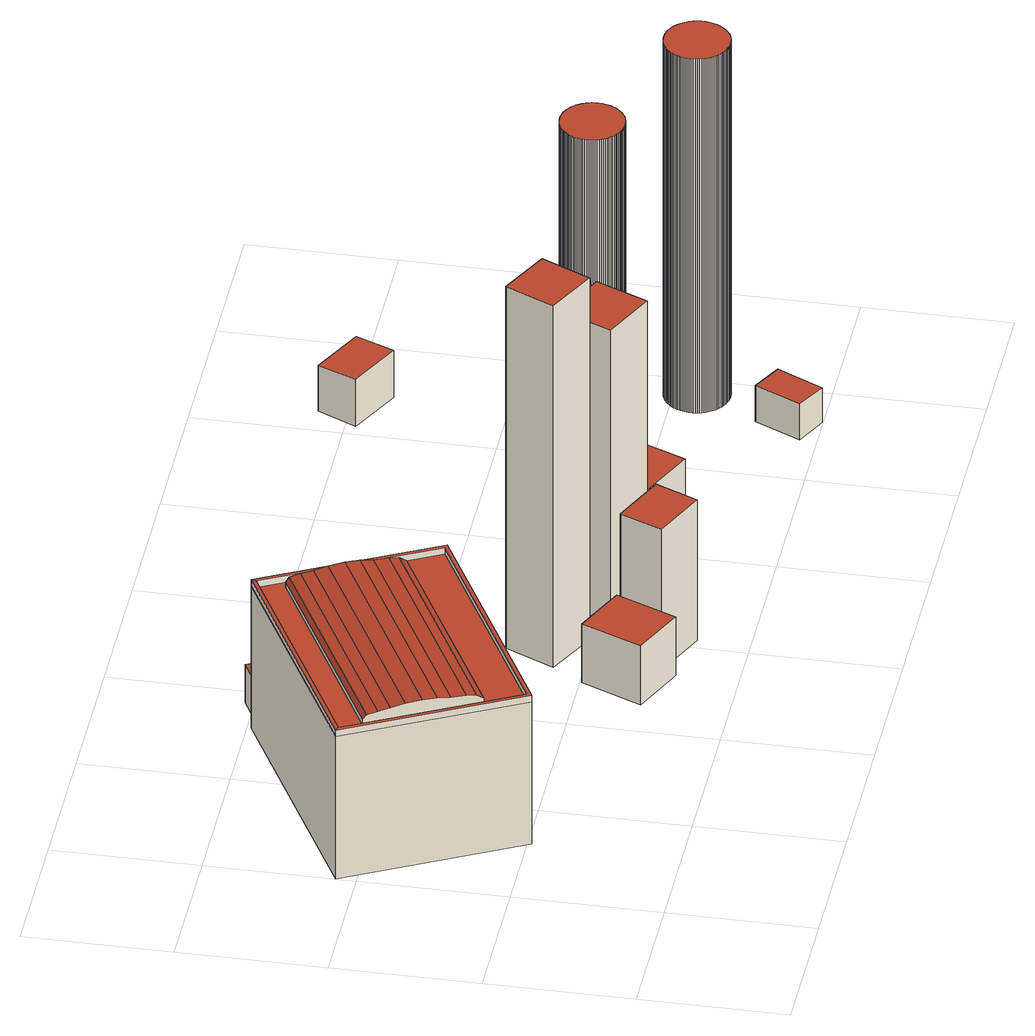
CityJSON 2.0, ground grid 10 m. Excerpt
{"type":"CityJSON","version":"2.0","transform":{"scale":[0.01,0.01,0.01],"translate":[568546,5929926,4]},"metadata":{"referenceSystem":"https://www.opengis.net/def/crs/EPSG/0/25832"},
"CityObjects":{
"building1":{"type":"Building","attributes":{"Grundfläche 2D":"250.855771","Grundhöhe NN":"4.957"},"children":["building1-1"],"geometry":[{"type":"MultiSurface","lod":"3","boundaries":[[[0,1,2,3,4,5,6,7]],[[8,9,10,11]],[[12,8,11,13]],[[14,12,13,15]],[[16,14,15,17]],[[18,16,17,19]],[[20,18,19,21]],[[22,20,21,23]],[[24,22,23,25]],[[26,24,25,27]],[[28,26,27,29]],[[30,31,32,33,34,35],[36,37,38,39,40,41]],[[42,43,44,45]],[[46,43,42,47]],[[48,49,45,44]],[[50,51,52,53]],[[54,55,56,57,58]],[[34,33,3,2]],[[4,3,33,32]],[[32,31,5,4]],[[30,59,7,6]],[[59,60,0,7]],[[60,35,1,0]],[[39,38,37,29,27,25,23,21,19,17,15,13,11,10]],[[28,29,37,36]],[[14,16,18,20,22,24,26,28,36,41,40,9,8,12]],[[10,9,40,39]],[[60,59,61,62]],[[54,63,64,35,60,62,65,55]],[[30,35,64,66]],[[59,30,66,61]],[[47,42,45,67,68]],[[46,47,68,69]],[[70,44,43,46,69]],[[50,71,72,49,48,73,74,51]],[[45,49,72,67]],[[48,44,70,73]],[[50,53,75,71]],[[52,51,74,76]],[[56,55,65,77]],[[76,78,58,57,56,77,75,53,52]],[[54,58,78,63]],[[65,62,61,66,64,63,78,76,74,73,70,69,68,67,72,71,75,77]]],"semantics":{"surfaces":[{"type":"RoofSurface"},{"type":"WallSurface"},{"type":"GroundSurface"}],"values":[0,0,0,0,0,0,0,0,0,0,0,0,0,0,0,0,0,1,1,1,1,1,1,1,1,1,1,1,1,1,1,1,1,1,1,1,1,1,1,1,1,1,2]}}]},
"building1-1":{"type":"BuildingInstallation","parents":["building1"],"geometry":[{"type":"MultiSurface","lod":"3","boundaries":[[[5,2,1,6]],[[2,5,31,34]],[[35,30,6,1]]],"semantics":{"surfaces":[{"type":"RoofSurface"},{"type":"WallSurface"}],"values":[0,1,1]}}]},
"building2":{"type":"Building","attributes":{"Grundfläche 2D":"5.349632","Grundhöhe NN":"4.957"},"geometry":[{"type":"Solid","lod":"3","boundaries":[[[[79,80,81,82]],[[80,79,83,84]],[[81,80,84,85]],[[82,81,85,86]],[[79,82,86,83]],[[84,83,86,85]]]],"semantics":{"surfaces":[{"type":"RoofSurface"},{"type":"WallSurface"},{"type":"GroundSurface"}],"values":[[0,1,1,1,1,2]]}}]},
"building3":{"type":"Building","attributes":{"Grundfläche 2D":"18.139228","Grundhöhe NN":"5.138"},"geometry":[{"type":"Solid","lod":"3","boundaries":[[[[87,88,89,90]],[[88,87,91,92]],[[89,88,92,93]],[[90,89,93,94]],[[87,90,94,91]],[[92,91,94,93]]]],"semantics":{"surfaces":[{"type":"RoofSurface"},{"type":"WallSurface"},{"type":"GroundSurface"}],"values":[[0,1,1,1,1,2]]}}]},
"building4":{"type":"Building","attributes":{"Grundfläche 2D":"12.913855","Grundhöhe NN":"5.123"},"geometry":[{"type":"Solid","lod":"3","boundaries":[[[[95,96,97,98]],[[99,100,98,97]],[[100,101,95,98]],[[101,102,96,95]],[[102,99,97,96]],[[102,101,100,99]]]],"semantics":{"surfaces":[{"type":"RoofSurface"},{"type":"WallSurface"},{"type":"GroundSurface"}],"values":[[0,1,1,1,1,2]]}}]},
"building5":{"type":"Building","attributes":{"Grundfläche 2D":"14.710818","Grundhöhe NN":"5.142"},"geometry":[{"type":"Solid","lod":"3","boundaries":[[[[103,104,105,106]],[[107,108,106,105]],[[108,109,103,106]],[[109,110,104,103]],[[110,107,105,104]],[[110,109,108,107]]]],"semantics":{"surfaces":[{"type":"RoofSurface"},{"type":"WallSurface"},{"type":"GroundSurface"}],"values":[[0,1,1,1,1,2]]}}]},
"building6":{"type":"Building","attributes":{"Grundfläche 2D":"16.033317","Grundhöhe NN":"5.155"},"geometry":[{"type":"Solid","lod":"3","boundaries":[[[[111,112,113,114]],[[115,116,114,113]],[[116,117,111,114]],[[117,118,112,111]],[[118,115,113,112]],[[118,117,116,115]]]],"semantics":{"surfaces":[{"type":"RoofSurface"},{"type":"WallSurface"},{"type":"GroundSurface"}],"values":[[0,1,1,1,1,2]]}}]},
"building7":{"type":"Building","attributes":{"Grundfläche 2D":"16.103595","Grundhöhe NN":"5.111"},"geometry":[{"type":"Solid","lod":"3","boundaries":[[[[119,120,121,122]],[[123,124,122,121]],[[124,125,119,122]],[[125,126,120,119]],[[126,123,121,120]],[[126,125,124,123]]]],"semantics":{"surfaces":[{"type":"RoofSurface"},{"type":"WallSurface"},{"type":"GroundSurface"}],"values":[[0,1,1,1,1,2]]}}]},
"building8":{"type":"Building","attributes":{"Grundfläche 2D":"14.268390","Grundhöhe NN":"5.174"},"geometry":[{"type":"Solid","lod":"3","boundaries":[[[[127,128,129,130,131,132,133,134,135,136,137,138,139,140,141,142,143,144,145,146,147,148,149,150,151,152,153,154,155,156,157,158,159,160,161,162,163,164,165,166,167,168,169,170,171,172,173,174,175,176,177,178,179,180,181,182,183,184,185,186,187,188,189,190,191,192,193,194,195,196,197,198,199,200,201,202,203,204,205,206,207,208,209,210,211,212,213,214,215,216,217,218,219,220,221,222,223,224,225,226]],[[227,228,131,130]],[[228,229,132,131]],[[229,230,133,132]],[[230,231,134,133]],[[231,232,135,134]],[[232,233,136,135]],[[233,234,137,136]],[[234,235,138,137]],[[236,227,130,129]],[[237,238,127,226]],[[238,239,128,127]],[[239,236,129,128]],[[235,240,139,138]],[[240,241,140,139]],[[241,242,141,140]],[[242,243,142,141]],[[243,244,143,142]],[[244,245,144,143]],[[245,246,145,144]],[[246,247,146,145]],[[247,248,147,146]],[[248,249,148,147]],[[249,250,149,148]],[[250,251,150,149]],[[251,252,151,150]],[[252,253,152,151]],[[253,254,153,152]],[[254,255,154,153]],[[255,256,155,154]],[[256,257,156,155]],[[257,258,157,156]],[[258,259,158,157]],[[259,260,159,158]],[[260,261,160,159]],[[261,262,161,160]],[[262,263,162,161]],[[263,264,163,162]],[[264,265,164,163]],[[265,266,165,164]],[[266,267,166,165]],[[267,268,167,166]],[[268,269,168,167]],[[269,270,169,168]],[[270,271,170,169]],[[271,272,171,170]],[[272,273,172,171]],[[273,274,173,172]],[[274,275,174,173]],[[275,276,175,174]],[[276,277,176,175]],[[277,278,177,176]],[[278,279,178,177]],[[279,280,179,178]],[[280,281,180,179]],[[281,282,181,180]],[[282,283,182,181]],[[283,284,183,182]],[[284,285,184,183]],[[285,286,185,184]],[[286,287,186,185]],[[287,288,187,186]],[[288,289,188,187]],[[289,290,189,188]],[[290,291,190,189]],[[291,292,191,190]],[[292,293,192,191]],[[293,294,193,192]],[[294,295,194,193]],[[295,296,195,194]],[[296,297,196,195]],[[297,298,197,196]],[[298,299,198,197]],[[299,300,199,198]],[[300,301,200,199]],[[301,302,201,200]],[[302,303,202,201]],[[303,304,203,202]],[[304,305,204,203]],[[305,306,205,204]],[[306,307,206,205]],[[307,308,207,206]],[[308,309,208,207]],[[309,310,209,208]],[[310,311,210,209]],[[311,312,211,210]],[[312,313,212,211]],[[313,314,213,212]],[[314,315,214,213]],[[315,316,215,214]],[[316,317,216,215]],[[317,318,217,216]],[[318,319,218,217]],[[319,320,219,218]],[[320,321,220,219]],[[321,322,221,220]],[[322,323,222,221]],[[323,324,223,222]],[[324,325,224,223]],[[325,326,225,224]],[[326,237,226,225]],[[325,324,323,322,321,320,319,318,317,316,315,314,313,312,311,310,309,308,307,306,305,304,303,302,301,300,299,298,297,296,295,294,293,292,291,290,289,288,287,286,285,284,283,282,281,280,279,278,277,276,275,274,273,272,271,270,269,268,267,266,265,264,263,262,261,260,259,258,257,256,255,254,253,252,251,250,249,248,247,246,245,244,243,242,241,240,235,234,233,232,231,230,229,228,227,236,239,238,237,326]]]],"semantics":{"surfaces":[{"type":"RoofSurface"},{"type":"WallSurface"},{"type":"GroundSurface"}],"values":[[0,1,1,1,1,1,1,1,1,1,1,1,1,1,1,1,1,1,1,1,1,1,1,1,1,1,1,1,1,1,1,1,1,1,1,1,1,1,1,1,1,1,1,1,1,1,1,1,1,1,1,1,1,1,1,1,1,1,1,1,1,1,1,1,1,1,1,1,1,1,1,1,1,1,1,1,1,1,1,1,1,1,1,1,1,1,1,1,1,1,1,1,1,1,1,1,1,1,1,1,1,2]]}}]},
"building9":{"type":"Building","attributes":{"Grundfläche 2D":"8.500489","Grundhöhe NN":"5.088"},"geometry":[{"type":"Solid","lod":"3","boundaries":[[[[327,328,329,330]],[[331,332,330,329]],[[332,333,327,330]],[[333,334,328,327]],[[334,331,329,328]],[[334,333,332,331]]]],"semantics":{"surfaces":[{"type":"RoofSurface"},{"type":"WallSurface"},{"type":"GroundSurface"}],"values":[[0,1,1,1,1,2]]}}]},
"building10":{"type":"Building","attributes":{"Grundfläche 2D":"14.847983","Grundhöhe NN":"5.168"},"geometry":[{"type":"Solid","lod":"3","boundaries":[[[[335,336,337,338,339,340,341,342,343,344,345,346,347,348,349,350,351,352,353,354,355,356,357,358,359,360,361,362,363,364,365,366,367,368,369,370,371,372,373,374,375,376,377,378,379,380,381,382,383,384,385,386,387,388,389,390,391,392,393,394,395,396,397,398,399,400,401,402,403,404,405,406,407,408,409,410,411,412,413,414,415,416,417,418,419,420,421,422,423,424,425,426,427,428,429,430,431,432,433,434]],[[435,436,342,341]],[[436,437,343,342]],[[437,438,344,343]],[[438,439,345,344]],[[439,440,346,345]],[[440,441,347,346]],[[442,435,341,340]],[[443,444,336,335]],[[444,445,337,336]],[[445,446,338,337]],[[446,447,339,338]],[[447,442,340,339]],[[441,448,348,347]],[[448,449,349,348]],[[449,450,350,349]],[[450,451,351,350]],[[451,452,352,351]],[[452,453,353,352]],[[453,454,354,353]],[[454,455,355,354]],[[455,456,356,355]],[[456,457,357,356]],[[457,458,358,357]],[[458,459,359,358]],[[459,460,360,359]],[[460,461,361,360]],[[461,462,362,361]],[[462,463,363,362]],[[463,464,364,363]],[[464,465,365,364]],[[465,466,366,365]],[[466,467,367,366]],[[467,468,368,367]],[[468,469,369,368]],[[469,470,370,369]],[[470,471,371,370]],[[471,472,372,371]],[[472,473,373,372]],[[473,474,374,373]],[[474,475,375,374]],[[475,476,376,375]],[[476,477,377,376]],[[477,478,378,377]],[[478,479,379,378]],[[479,480,380,379]],[[480,481,381,380]],[[481,482,382,381]],[[482,483,383,382]],[[483,484,384,383]],[[484,485,385,384]],[[485,486,386,385]],[[486,487,387,386]],[[487,488,388,387]],[[488,489,389,388]],[[489,490,390,389]],[[490,491,391,390]],[[491,492,392,391]],[[492,493,393,392]],[[493,494,394,393]],[[494,495,395,394]],[[495,496,396,395]],[[496,497,397,396]],[[497,498,398,397]],[[498,499,399,398]],[[499,500,400,399]],[[500,501,401,400]],[[501,502,402,401]],[[502,503,403,402]],[[503,504,404,403]],[[504,505,405,404]],[[505,506,406,405]],[[506,507,407,406]],[[507,508,408,407]],[[508,509,409,408]],[[509,510,410,409]],[[510,511,411,410]],[[511,512,412,411]],[[512,513,413,412]],[[513,514,414,413]],[[514,515,415,414]],[[515,516,416,415]],[[516,517,417,416]],[[517,518,418,417]],[[518,519,419,418]],[[519,520,420,419]],[[520,521,421,420]],[[521,522,422,421]],[[522,523,423,422]],[[523,524,424,423]],[[524,525,425,424]],[[525,526,426,425]],[[526,527,427,426]],[[527,528,428,427]],[[528,529,429,428]],[[529,530,430,429]],[[530,531,431,430]],[[531,532,432,431]],[[532,533,433,432]],[[533,534,434,433]],[[534,443,335,434]],[[530,529,528,527,526,525,524,523,522,521,520,519,518,517,516,515,514,513,512,511,510,509,508,507,506,505,504,503,502,501,500,499,498,497,496,495,494,493,492,491,490,489,488,487,486,485,484,483,482,481,480,479,478,477,475,474,473,472,471,470,469,468,467,466,465,464,463,462,461,460,459,458,457,456,455,454,453,452,451,450,449,448,441,440,439,438,437,436,435,442,447,446,445,444,443,534,533,532,531]],[[477,476,475]]]],"semantics":{"surfaces":[{"type":"RoofSurface"},{"type":"WallSurface"},{"type":"GroundSurface"}],"values":[[0,1,1,1,1,1,1,1,1,1,1,1,1,1,1,1,1,1,1,1,1,1,1,1,1,1,1,1,1,1,1,1,1,1,1,1,1,1,1,1,1,1,1,1,1,1,1,1,1,1,1,1,1,1,1,1,1,1,1,1,1,1,1,1,1,1,1,1,1,1,1,1,1,1,1,1,1,1,1,1,1,1,1,1,1,1,1,1,1,1,1,1,1,1,1,1,1,1,1,1,1,2,2]]}}]},
"building11":{"type":"Building","attributes":{"Grundfläche 2D":"12.147470","Grundhöhe NN":"5.031"},"geometry":[{"type":"Solid","lod":"3","boundaries":[[[[535,536,537,538]],[[539,540,538,537]],[[540,541,535,538]],[[541,542,536,535]],[[542,539,537,536]],[[542,541,540,539]]]],"semantics":{"surfaces":[{"type":"RoofSurface"},{"type":"WallSurface"},{"type":"GroundSurface"}],"values":[[0,1,1,1,1,2]]}}]}
},
"vertices":[
[2215,1812,1241],[1601,2975,1241],[1590,2939,1241],[2178,1823,1241],[635,1010,1241],[47,2126,1241],[10,2137,1241],[624,974,1241],[1638,2733,1266],[1627,2755,1234],[173,1989,1234],[185,1967,1266],[1672,2669,1278],[219,1902,1278],[1712,2592,1284],[259,1826,1284],[1758,2506,1300],[305,1739,1300],[1811,2405,1306],[358,1639,1306],[1858,2315,1300],[405,1549,1300],[1901,2235,1284],[448,1468,1284],[1949,2143,1278],[496,1377,1278],[1982,2082,1266],[528,1316,1266],[2004,2040,1234],[550,1274,1234],[10,2137,1194],[47,2126,1194],[635,1010,1194],[2178,1823,1194],[1590,2939,1194],[1601,2975,1194],[2004,2040,1194],[550,1274,1194],[185,1967,1194],[173,1989,1194],[1627,2755,1194],[1638,2733,1194],[2338,2803,766],[2233,3002,766],[2111,2938,610],[2216,2739,610],[2370,3074,697],[2475,2875,697],[2015,2887,610],[2119,2688,610],[2101,2722,597],[2031,2856,597],[1921,2798,597],[1992,2664,597],[1738,2716,606],[1819,2563,606],[1996,2657,606],[1992,2664,606],[1916,2809,606],[624,974,1194],[2215,1812,1194],[624,974,96],[2215,1812,96],[1738,2716,96],[1601,2975,96],[1819,2563,96],[10,2137,96],[2216,2739,96],[2475,2875,96],[2370,3074,96],[2111,2938,96],[2101,2722,96],[2119,2688,96],[2015,2887,96],[2031,2856,96],[1992,2664,96],[1921,2798,96],[1996,2657,96],[1916,2809,96],
[1770,2753,391],[1982,2863,391],[1878,3062,391],[1667,2953,391],[1770,2753,96],[1982,2863,96],[1878,3062,96],[1667,2953,96],
[2648,409,566],[2829,824,566],[2462,984,566],[2281,569,566],[2648,409,114],[2829,824,114],[2462,984,114],[2281,569,114],
[3197,636,1197],[2825,800,1197],[2697,509,1197],[3068,345,1197],[2697,509,112],[3068,345,112],[3197,636,112],[2825,800,112],
[3116,1362,2903],[2764,1532,2903],[2600,1194,2903],[2952,1023,2903],[2600,1194,114],[2952,1023,114],[3116,1362,114],[2764,1532,114],
[3693,1113,2372],[3319,1282,2372],[3158,925,2372],[3532,756,2372],[3158,925,116],[3532,756,116],[3693,1113,116],[3319,1282,116],
[4251,917,778],[3804,1113,778],[3672,811,778],[4119,615,778],[3672,811,111],[4119,615,111],[4251,917,111],[3804,1113,111],
[4865,1544,2841],[4852,1548,2841],[4839,1551,2841],[4826,1553,2841],[4812,1554,2841],[4799,1554,2841],[4785,1554,2841],[4772,1553,2841],[4759,1550,2841],[4746,1547,2841],[4733,1544,2841],[4720,1539,2841],[4708,1534,2841],[4696,1528,2841],[4685,1521,2841],[4674,1513,2841],[4663,1505,2841],[4653,1496,2841],[4644,1487,2841],[4635,1476,2841],[4627,1466,2841],[4619,1455,2841],[4612,1443,2841],[4606,1431,2841],[4601,1419,2841],[4596,1406,2841],[4593,1393,2841],[4590,1380,2841],[4588,1367,2841],[4587,1354,2841],[4586,1340,2841],[4587,1327,2841],[4588,1314,2841],[4590,1300,2841],[4593,1287,2841],[4597,1275,2841],[4602,1262,2841],[4607,1250,2841],[4613,1238,2841],[4620,1226,2841],[4627,1215,2841],[4636,1205,2841],[4644,1195,2841],[4654,1185,2841],[4664,1176,2841],[4675,1168,2841],[4686,1161,2841],[4697,1154,2841],[4709,1148,2841],[4722,1143,2841],[4734,1138,2841],[4747,1134,2841],[4760,1132,2841],[4773,1129,2841],[4787,1128,2841],[4800,1128,2841],[4814,1128,2841],[4827,1130,2841],[4840,1132,2841],[4853,1135,2841],[4866,1139,2841],[4879,1143,2841],[4891,1149,2841],[4903,1155,2841],[4914,1162,2841],[4925,1169,2841],[4936,1177,2841],[4946,1186,2841],[4955,1196,2841],[4964,1206,2841],[4972,1216,2841],[4980,1228,2841],[4987,1239,2841],[4993,1251,2841],[4998,1263,2841],[5002,1276,2841],[5006,1289,2841],[5009,1302,2841],[5011,1315,2841],[5012,1328,2841],[5013,1342,2841],[5012,1355,2841],[5011,1368,2841],[5009,1382,2841],[5006,1395,2841],[5002,1408,2841],[4997,1420,2841],[4992,1433,2841],[4986,1444,2841],[4979,1456,2841],[4971,1467,2841],[4963,1478,2841],[4954,1488,2841],[4945,1497,2841],[4935,1506,2841],[4924,1514,2841],[4913,1521,2841],[4902,1528,2841],[4890,1534,2841],[4877,1540,2841],[4826,1553,117],[4812,1554,117],[4799,1554,117],[4785,1554,117],[4772,1553,117],[4759,1550,117],[4746,1547,117],[4733,1544,117],[4720,1539,117],[4839,1551,117],[4877,1540,117],[4865,1544,117],[4852,1548,117],[4708,1534,117],[4696,1528,117],[4685,1521,117],[4674,1513,117],[4663,1505,117],[4653,1496,117],[4644,1487,117],[4635,1476,117],[4627,1466,117],[4619,1455,117],[4612,1443,117],[4606,1431,117],[4601,1419,117],[4596,1406,117],[4593,1393,117],[4590,1380,117],[4588,1367,117],[4587,1354,117],[4586,1340,117],[4587,1327,117],[4588,1314,117],[4590,1300,117],[4593,1287,117],[4597,1275,117],[4602,1262,117],[4607,1250,117],[4613,1238,117],[4620,1226,117],[4627,1215,117],[4636,1205,117],[4644,1195,117],[4654,1185,117],[4664,1176,117],[4675,1168,117],[4686,1161,117],[4697,1154,117],[4709,1148,117],[4722,1143,117],[4734,1138,117],[4747,1134,117],[4760,1132,117],[4773,1129,117],[4787,1128,117],[4800,1128,117],[4814,1128,117],[4827,1130,117],[4840,1132,117],[4853,1135,117],[4866,1139,117],[4879,1143,117],[4891,1149,117],[4903,1155,117],[4914,1162,117],[4925,1169,117],[4936,1177,117],[4946,1186,117],[4955,1196,117],[4964,1206,117],[4972,1216,117],[4980,1228,117],[4987,1239,117],[4993,1251,117],[4998,1263,117],[5002,1276,117],[5006,1289,117],[5009,1302,117],[5011,1315,117],[5012,1328,117],[5013,1342,117],[5012,1355,117],[5011,1368,117],[5009,1382,117],[5006,1395,117],[5002,1408,117],[4997,1420,117],[4992,1433,117],[4986,1444,117],[4979,1456,117],[4971,1467,117],[4963,1478,117],[4954,1488,117],[4945,1497,117],[4935,1506,117],[4924,1514,117],[4913,1521,117],[4902,1528,117],[4890,1534,117],
[5807,320,381],[5588,426,388],[5436,111,384],[5654,5,378],[5436,111,109],[5654,5,109],[5807,320,109],[5588,426,109],
[5903,1049,2847],[5890,1053,2847],[5877,1057,2847],[5864,1060,2847],[5850,1063,2847],[5837,1064,2847],[5823,1064,2847],[5809,1064,2847],[5796,1063,2847],[5782,1061,2847],[5769,1058,2847],[5756,1054,2847],[5743,1050,2847],[5730,1044,2847],[5718,1038,2847],[5706,1031,2847],[5695,1024,2847],[5684,1016,2847],[5674,1007,2847],[5664,997,2847],[5655,987,2847],[5646,976,2847],[5639,965,2847],[5632,953,2847],[5625,941,2847],[5620,928,2847],[5615,916,2847],[5611,903,2847],[5608,889,2847],[5606,876,2847],[5605,862,2847],[5604,848,2847],[5604,835,2847],[5606,821,2847],[5608,808,2847],[5611,794,2847],[5614,781,2847],[5619,768,2847],[5624,756,2847],[5630,743,2847],[5637,732,2847],[5645,720,2847],[5653,709,2847],[5662,699,2847],[5672,689,2847],[5682,680,2847],[5693,672,2847],[5704,664,2847],[5716,657,2847],[5728,651,2847],[5740,645,2847],[5753,641,2847],[5766,637,2847],[5779,634,2847],[5793,631,2847],[5806,630,2847],[5820,630,2847],[5834,630,2847],[5847,631,2847],[5861,633,2847],[5874,636,2847],[5887,640,2847],[5900,644,2847],[5913,650,2847],[5925,656,2847],[5937,663,2847],[5948,670,2847],[5959,679,2847],[5969,688,2847],[5979,697,2847],[5988,707,2847],[5997,718,2847],[6004,729,2847],[6011,741,2847],[6018,753,2847],[6023,766,2847],[6028,779,2847],[6032,792,2847],[6035,805,2847],[6037,818,2847],[6039,832,2847],[6039,846,2847],[6039,859,2847],[6038,873,2847],[6035,886,2847],[6032,900,2847],[6029,913,2847],[6024,926,2847],[6019,938,2847],[6013,951,2847],[6006,962,2847],[5998,974,2847],[5990,985,2847],[5981,995,2847],[5971,1005,2847],[5961,1014,2847],[5951,1022,2847],[5939,1030,2847],[5928,1037,2847],[5915,1043,2847],[5823,1064,117],[5809,1064,117],[5796,1063,117],[5782,1061,117],[5769,1058,117],[5756,1054,117],[5743,1050,117],[5837,1064,117],[5903,1049,117],[5890,1053,117],[5877,1057,117],[5864,1060,117],[5850,1063,117],[5730,1044,117],[5718,1038,117],[5706,1031,117],[5695,1024,117],[5684,1016,117],[5674,1007,117],[5664,997,117],[5655,987,117],[5646,976,117],[5639,965,117],[5632,953,117],[5625,941,117],[5620,928,117],[5615,916,117],[5611,903,117],[5608,889,117],[5606,876,117],[5605,862,117],[5604,848,117],[5604,835,117],[5606,821,117],[5608,808,117],[5611,794,117],[5614,781,117],[5619,768,117],[5624,756,117],[5630,743,117],[5637,732,117],[5645,720,117],[5653,709,117],[5662,699,117],[5672,689,117],[5682,680,117],[5693,672,117],[5704,664,117],[5716,657,117],[5728,651,117],[5740,645,117],[5753,641,117],[5766,637,117],[5779,634,117],[5793,631,117],[5806,630,117],[5820,630,117],[5834,630,117],[5847,631,117],[5861,633,117],[5874,636,117],[5887,640,117],[5900,644,117],[5913,650,117],[5925,656,117],[5937,663,117],[5948,670,117],[5959,679,117],[5969,688,117],[5979,697,117],[5988,707,117],[5997,718,117],[6004,729,117],[6011,741,117],[6018,753,117],[6023,766,117],[6028,779,117],[6032,792,117],[6035,805,117],[6037,818,117],[6039,832,117],[6039,846,117],[6039,859,117],[6038,873,117],[6035,886,117],[6032,900,117],[6029,913,117],[6024,926,117],[6019,938,117],[6013,951,117],[6006,962,117],[5998,974,117],[5990,985,117],[5981,995,117],[5971,1005,117],[5961,1014,117],[5951,1022,117],[5939,1030,117],[5928,1037,117],[5915,1043,117],
[5454,2750,466],[5584,3017,456],[5216,3196,456],[5086,2929,466],[5216,3196,103],[5086,2929,103],[5454,2750,103],[5584,3017,103]
]}
